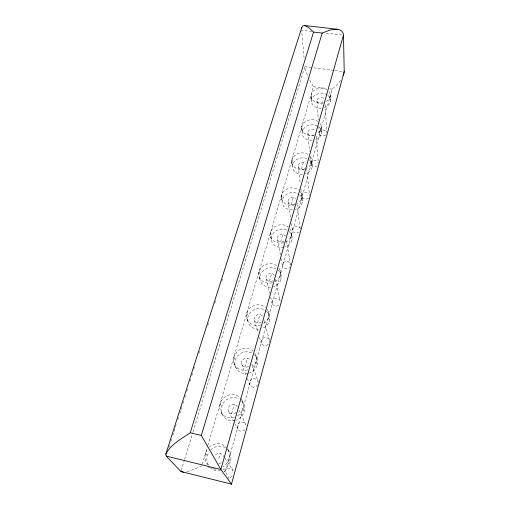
<?xml version="1.0" encoding="UTF-8"?>
<svg xmlns="http://www.w3.org/2000/svg" width="510" height="510" viewBox="0 0 510 510"><rect width="100%" height="100%" fill="white"/><g stroke="black" fill="none" stroke-linecap="round" stroke-linejoin="round"><path stroke-width="0.38" stroke-dasharray="2.55 1.91" d="M229.162 478.794L225.375 471.591L332.131 89.161L337.123 84.679L340.992 80.025M218.86 458.426L220.288 453.428M231.597 413.795L234.288 404.373M244.934 367.06L247.471 358.179M257.512 322.996L259.902 314.619M269.388 281.386L271.645 273.468M280.621 242.027L282.757 234.523M291.261 204.739L293.288 197.625M301.353 169.365L303.278 162.613M202.272 464.31L207.564 446.333M207.787 445.568L313.471 86.7L309.2 79.311M181.12 470.743L184.378 460.09M184.614 459.325L192.767 432.69M193.003 431.932L304.84 66.67L304.706 65.082M168.861 447.71L169.824 444.675M170.793 441.641L171.755 438.606M172.724 435.565L176.83 422.662M177.792 419.628L178.761 416.594M179.724 413.559L181.898 406.725M182.86 403.69L183.829 400.656M184.792 397.615L185.761 394.581M186.724 391.546L187.693 388.512M189.867 381.678L190.829 378.643M191.798 375.609L192.761 372.574M193.73 369.533L194.692 366.499M198.798 353.596L199.767 350.561M207.729 325.514L208.698 322.479M214.735 303.501L215.698 300.466M221.735 281.494L222.698 278.46M201.833 465.789L194.374 469.2L186.889 471.693M311.903 31.467L301.646 30.268L304.081 57.961M326.1 33.118L342.663 35.05M333.986 70.361L304.84 66.67L305.681 70.737L308.308 77.482M334.77 70.456L344.224 71.655M313.471 86.7L326.687 88.44M329.798 88.855L332.131 89.161M207.908 467.287L212.466 468.409M213.225 468.601L217.024 469.531M223.858 471.221L225.375 471.591M205.543 453.205L207.34 455.628M224.547 457.623L223.272 455.71A5.247 4.921 -55.9 0 0 214.589 456.004M224.967 458.26L233.019 470.373M228.926 458.872L230.463 461.244M227.893 449.463L229.43 451.93M221.104 412.431L222.679 415.267M220.148 403.589L221.729 406.508M228.678 411.647L233.408 420.705M234.868 423.491L237.781 429.063M238.903 410.046L245.686 424.243M242.919 408.759L244.239 411.64M241.829 399.936L243.162 402.9M233.797 362.597L236.277 368.5M233.899 356.911L235.276 360.27M241.612 363.981L246.158 375.538M247.299 378.426L249.569 384.208M251.838 364.146L258.111 381.639M256.071 361.628L257.206 364.956A11.52 10.761 -25.9 0 1 249.078 373.084M256.084 355.935L257.219 359.314M246.808 318.272L248.007 321.969M246.853 312.917L248.051 316.659M254.254 320.121L258.156 332.947M259.533 337.48L261.145 342.758M264.001 320.516L269.452 340.285M268.47 317.226L269.433 320.943M268.432 311.865L269.395 315.626M259.086 276.426L260.119 280.474M259.086 271.377L260.119 275.464M266.188 278.69L269.707 293.397M270.638 297.266L272.117 303.463M275.515 279.257L280.207 301.072A4.22 3.825 -13.1 0 0 274.017 299.058A4.22 3.825 -13.1 0 0 273.239 305.146A4.22 3.825 -13.1 0 0 279.831 304.005M270.695 236.869L271.581 241.211M270.651 232.101L271.537 236.474M280.168 275.317L280.978 279.378A10.837 9.639 -12.9 0 1 273.405 286.69M280.086 270.262L280.902 274.361M277.478 239.496L280.373 254.726M281.093 258.532L282.54 266.15M286.543 240.867L290.579 264.773A4.112 3.634 -10.1 0 0 285.339 261.541A4.112 3.634 -10.1 0 0 282.974 267.017A4.112 3.634 -10.1 0 0 289.431 267.418M281.297 197.172L282.055 201.794M281.609 194.897L282.361 199.537M291.223 235.703L291.905 240.063A10.544 9.129 -10.2 0 1 284.58 247.018M291.529 233.287L292.204 237.666M288.016 201.431L290.745 219.549M291.337 223.482L292.287 229.787M291.707 161.772L292.345 166.623M296.96 204.07L300.288 229.322M291.994 159.617L292.632 164.481M298.159 166.247L300.218 183.504M300.874 189L301.716 196.057M301.697 198.192L302.251 202.821M301.971 195.904L302.526 200.551M301.601 128.157L302.13 133.206M318.125 121.482A9.868 7.841 -6.4 0 0 301.844 126.174L302.385 131.172M306.72 168.07L309.532 195.579M307.804 132.817L309.544 151.476M310.048 156.921L310.698 163.914M311.623 162.626L312.063 167.49A10.015 8.205 -7.2 0 1 305.197 173.802M311.878 160.459L312.318 165.336M327.101 89.766A9.633 7.452 -5.8 0 0 311.234 94.305L311.674 99.475M311.004 96.186L311.431 101.413M316.226 136.157L318.342 163.423M316.978 101.018L318.323 119.882M318.769 126.174L319.273 133.244M321.045 128.858L321.389 133.92M321.281 126.805L321.619 131.88M325.131 104.384L326.744 132.74M330.219 94.803L330.467 100.056M330.008 96.76L330.257 102M209.336 447.098A12.731 11.934 -55.1 0 1 227.281 448.475A12.731 11.934 -55.1 0 1 223.042 466.707M208.284 465.177A12.731 11.934 -55.1 0 1 206.856 450.177M329.135 91.73A9.633 7.452 -5.8 0 1 325.775 101.63M323.48 102.548A9.633 7.452 -5.8 0 1 311.234 94.305M319.764 122.986A9.868 7.841 -6.4 0 1 316.672 133.971M314.319 134.927A9.868 7.841 -6.4 0 1 301.844 126.174M310.354 156.43A10.117 8.256 -7.3 0 1 307.103 167.988M304.68 168.982A10.117 8.256 -7.3 0 1 291.975 159.694A10.117 8.256 -7.3 0 1 308.684 154.836M300.447 191.645A10.372 8.708 -8.5 0 1 297.018 203.828M294.531 204.861A10.372 8.708 -8.5 0 1 281.584 194.979A10.372 8.708 -8.5 0 1 298.752 189.949M289.999 228.773A10.653 9.193 -10.2 0 1 286.378 241.625M283.821 242.709A10.653 9.193 -10.2 0 1 270.625 232.19A10.653 9.193 -10.2 0 1 288.271 226.976M278.964 267.973A10.952 9.715 -12.9 0 1 275.139 281.565M272.506 282.693A10.952 9.715 -12.9 0 1 259.055 271.473A10.952 9.715 -12.9 0 1 277.21 266.061M267.297 309.43A11.277 10.27 -17.4 0 1 263.249 323.818M260.534 324.998A11.277 10.27 -17.4 0 1 246.821 313.019A11.277 10.27 -17.4 0 1 265.512 307.396M254.943 353.347A11.653 10.857 -25.5 0 1 250.652 368.603M247.847 369.833A11.653 10.857 -25.5 0 1 233.867 357.025A11.653 10.857 -25.5 0 1 253.126 351.167M240.503 398.138A12.119 11.424 -39.3 0 1 237.271 416.141M234.377 417.435A12.119 11.424 -39.3 0 1 220.116 403.716A12.119 11.424 -39.3 0 1 239.987 397.609M224.47 471.801A4.877 4.596 -61.2 0 1 233.465 471.52M232.177 476.212A4.877 4.596 -61.2 0 1 228.843 477.73M221.263 462.806A5.247 4.921 -55.9 0 1 218.726 463.584M227.575 449.457A12.584 11.806 -56 0 1 222.908 469.895M220.441 470.647A12.584 11.806 -56 0 1 210.63 468.014M208.233 464.961A12.584 11.806 -56 0 1 208.635 452.631M210.624 450.037A12.584 11.806 -56 0 1 227.014 448.934M308.474 197.982A3.921 3.289 -6.9 0 1 302.71 198.129A3.921 3.289 -6.9 0 1 303.278 193.271A3.921 3.289 -6.9 0 1 308.945 193.966M304.508 168.816A4.176 3.417 -7.2 0 1 298.784 167.937A4.176 3.417 -7.2 0 1 300.135 163.162A4.176 3.417 -7.2 0 1 305.86 164.035M317.322 165.712A3.831 3.136 -6.1 0 1 311.476 165.68A3.831 3.136 -6.1 0 1 312.777 160.943A3.831 3.136 -6.1 0 1 318.176 162.62M314.02 135.226A4.074 3.251 -6.4 0 1 308.423 134.417A4.074 3.251 -6.4 0 1 309.704 129.878A4.074 3.251 -6.4 0 1 315.308 130.681M325.769 134.927A3.748 2.99 -5.5 0 1 320.044 134.927A3.748 2.99 -5.5 0 1 321.287 130.407A3.748 2.99 -5.5 0 1 326.578 131.975M323.066 103.269A3.978 3.092 -5.8 0 1 317.59 102.535A3.978 3.092 -5.8 0 1 318.814 98.213A3.978 3.092 -5.8 0 1 324.29 98.946M309.156 159.738A10.015 8.205 -7.2 0 1 312.056 167.509M302.602 174.248A10.015 8.205 -7.2 0 1 292.612 164.539A10.015 8.205 -7.2 0 1 307.045 158.584M312.203 140.39A9.773 7.797 -6.4 0 1 302.902 129.897A9.773 7.797 -6.4 0 1 319.126 127.073A9.773 7.797 -6.4 0 1 314.727 139.95M327.962 95.466A9.543 7.414 -5.8 0 1 324.385 107.572M321.325 108.19A9.543 7.414 -5.8 0 1 312.005 98.589A9.543 7.414 -5.8 0 1 327.375 95.038M241.842 401.121A11.979 11.316 -40 0 1 235.805 420.227M235.053 420.431A11.979 11.316 -40 0 1 221.436 407.745A11.979 11.316 -40 0 1 238.941 398.871M236.347 412.354A4.992 4.718 -40 0 1 229.168 412.335A4.992 4.718 -40 0 1 230.208 405.246A4.992 4.718 -40 0 1 237.207 406.495M244.915 429.745A4.647 4.431 -45.5 0 1 238.004 429.407A4.647 4.431 -45.5 0 1 239.859 422.624A4.647 4.431 -45.5 0 1 246.132 425.314M248.548 366.448A4.8 4.482 -25.9 0 1 242.084 365.077A4.8 4.482 -25.9 0 1 243.863 358.798A4.8 4.482 -25.9 0 1 250.327 360.162M257.665 384.91A4.469 4.233 -28.7 0 1 250.219 385.547A4.469 4.233 -28.7 0 1 253.081 378.751A4.469 4.233 -28.7 0 1 258.111 383.858M254.286 354.59A11.52 10.761 -25.9 0 1 257.199 364.994M248.351 373.275A11.52 10.761 -25.9 0 1 235.002 361.431A11.52 10.761 -25.9 0 1 251.946 352.977M299.332 194.629A10.27 8.651 -8.4 0 1 302.239 202.846A10.27 8.651 -8.4 0 1 295.162 209.438M292.498 209.897A10.27 8.651 -8.4 0 1 282.623 198.779A10.27 8.651 -8.4 0 1 298.834 194.278M299.191 231.84A4.01 3.455 -8.2 0 1 293.072 231.744A4.01 3.455 -8.2 0 1 294.499 226.529A4.01 3.455 -8.2 0 1 300.122 228.435M294.493 204.178A4.278 3.602 -8.4 0 1 288.634 203.216A4.278 3.602 -8.4 0 1 290.056 198.192A4.278 3.602 -8.4 0 1 295.921 199.149M266.507 311.196A11.156 10.187 -17.6 0 1 262.287 328.414M258.704 329.135A11.156 10.187 -17.6 0 1 248.357 315.773A11.156 10.187 -17.6 0 1 265.978 310.769M261.018 322.403A4.647 4.246 -17.6 0 1 254.719 321.147A4.647 4.246 -17.6 0 1 256.396 315.218A4.647 4.246 -17.6 0 1 262.701 316.468M268.362 344.256A4.335 4.029 -18.5 0 1 261.407 343.434A4.335 4.029 -18.5 0 1 264.9 337.512A4.335 4.029 -18.5 0 1 269.465 342.382M288.979 231.4A10.544 9.129 -10.2 0 1 291.892 240.095M283.911 247.191A10.544 9.129 -10.2 0 1 271.518 236.557A10.544 9.129 -10.2 0 1 288.469 231.024M283.942 241.453A4.392 3.806 -10.2 0 1 277.937 240.401A4.392 3.806 -10.2 0 1 279.442 235.104A4.392 3.806 -10.2 0 1 285.441 236.143M278.052 270.192A10.837 9.639 -12.9 0 1 280.972 279.41M270.6 287.175A10.837 9.639 -12.9 0 1 260.094 275.54A10.837 9.639 -12.9 0 1 275.808 268.789M272.799 280.8A4.513 4.016 -12.9 0 1 266.469 279.352A4.513 4.016 -12.9 0 1 268.942 273.717A4.513 4.016 -12.9 0 1 274.845 276.139"/><path stroke-width="0.76" d="M183.422 472.203L180.884 471.501L166.203 456.061L165.846 454.047L301.792 27.495L302.8 25.857L304.61 25.5L337.167 29.248C340.349 29.376 343.549 31.728 343.453 35.139L344.224 71.655L343.434 75.563M301.614 28.751L301.792 27.495M344.224 71.655L231.476 484.124L231.801 484.277M343.453 35.139L220.855 469.506L231.476 484.124L180.884 471.501M166.203 456.061L220.855 469.506L201.329 435.412L322.167 33.099L330.276 29.937L337.167 29.248M165.846 454.047C170.933 444.286 181.439 438.766 190.243 432.78L313.554 32.098L308.595 27.432L304.61 25.5M313.554 32.098L322.167 33.099M190.243 432.78L201.329 435.412"/></g></svg>
